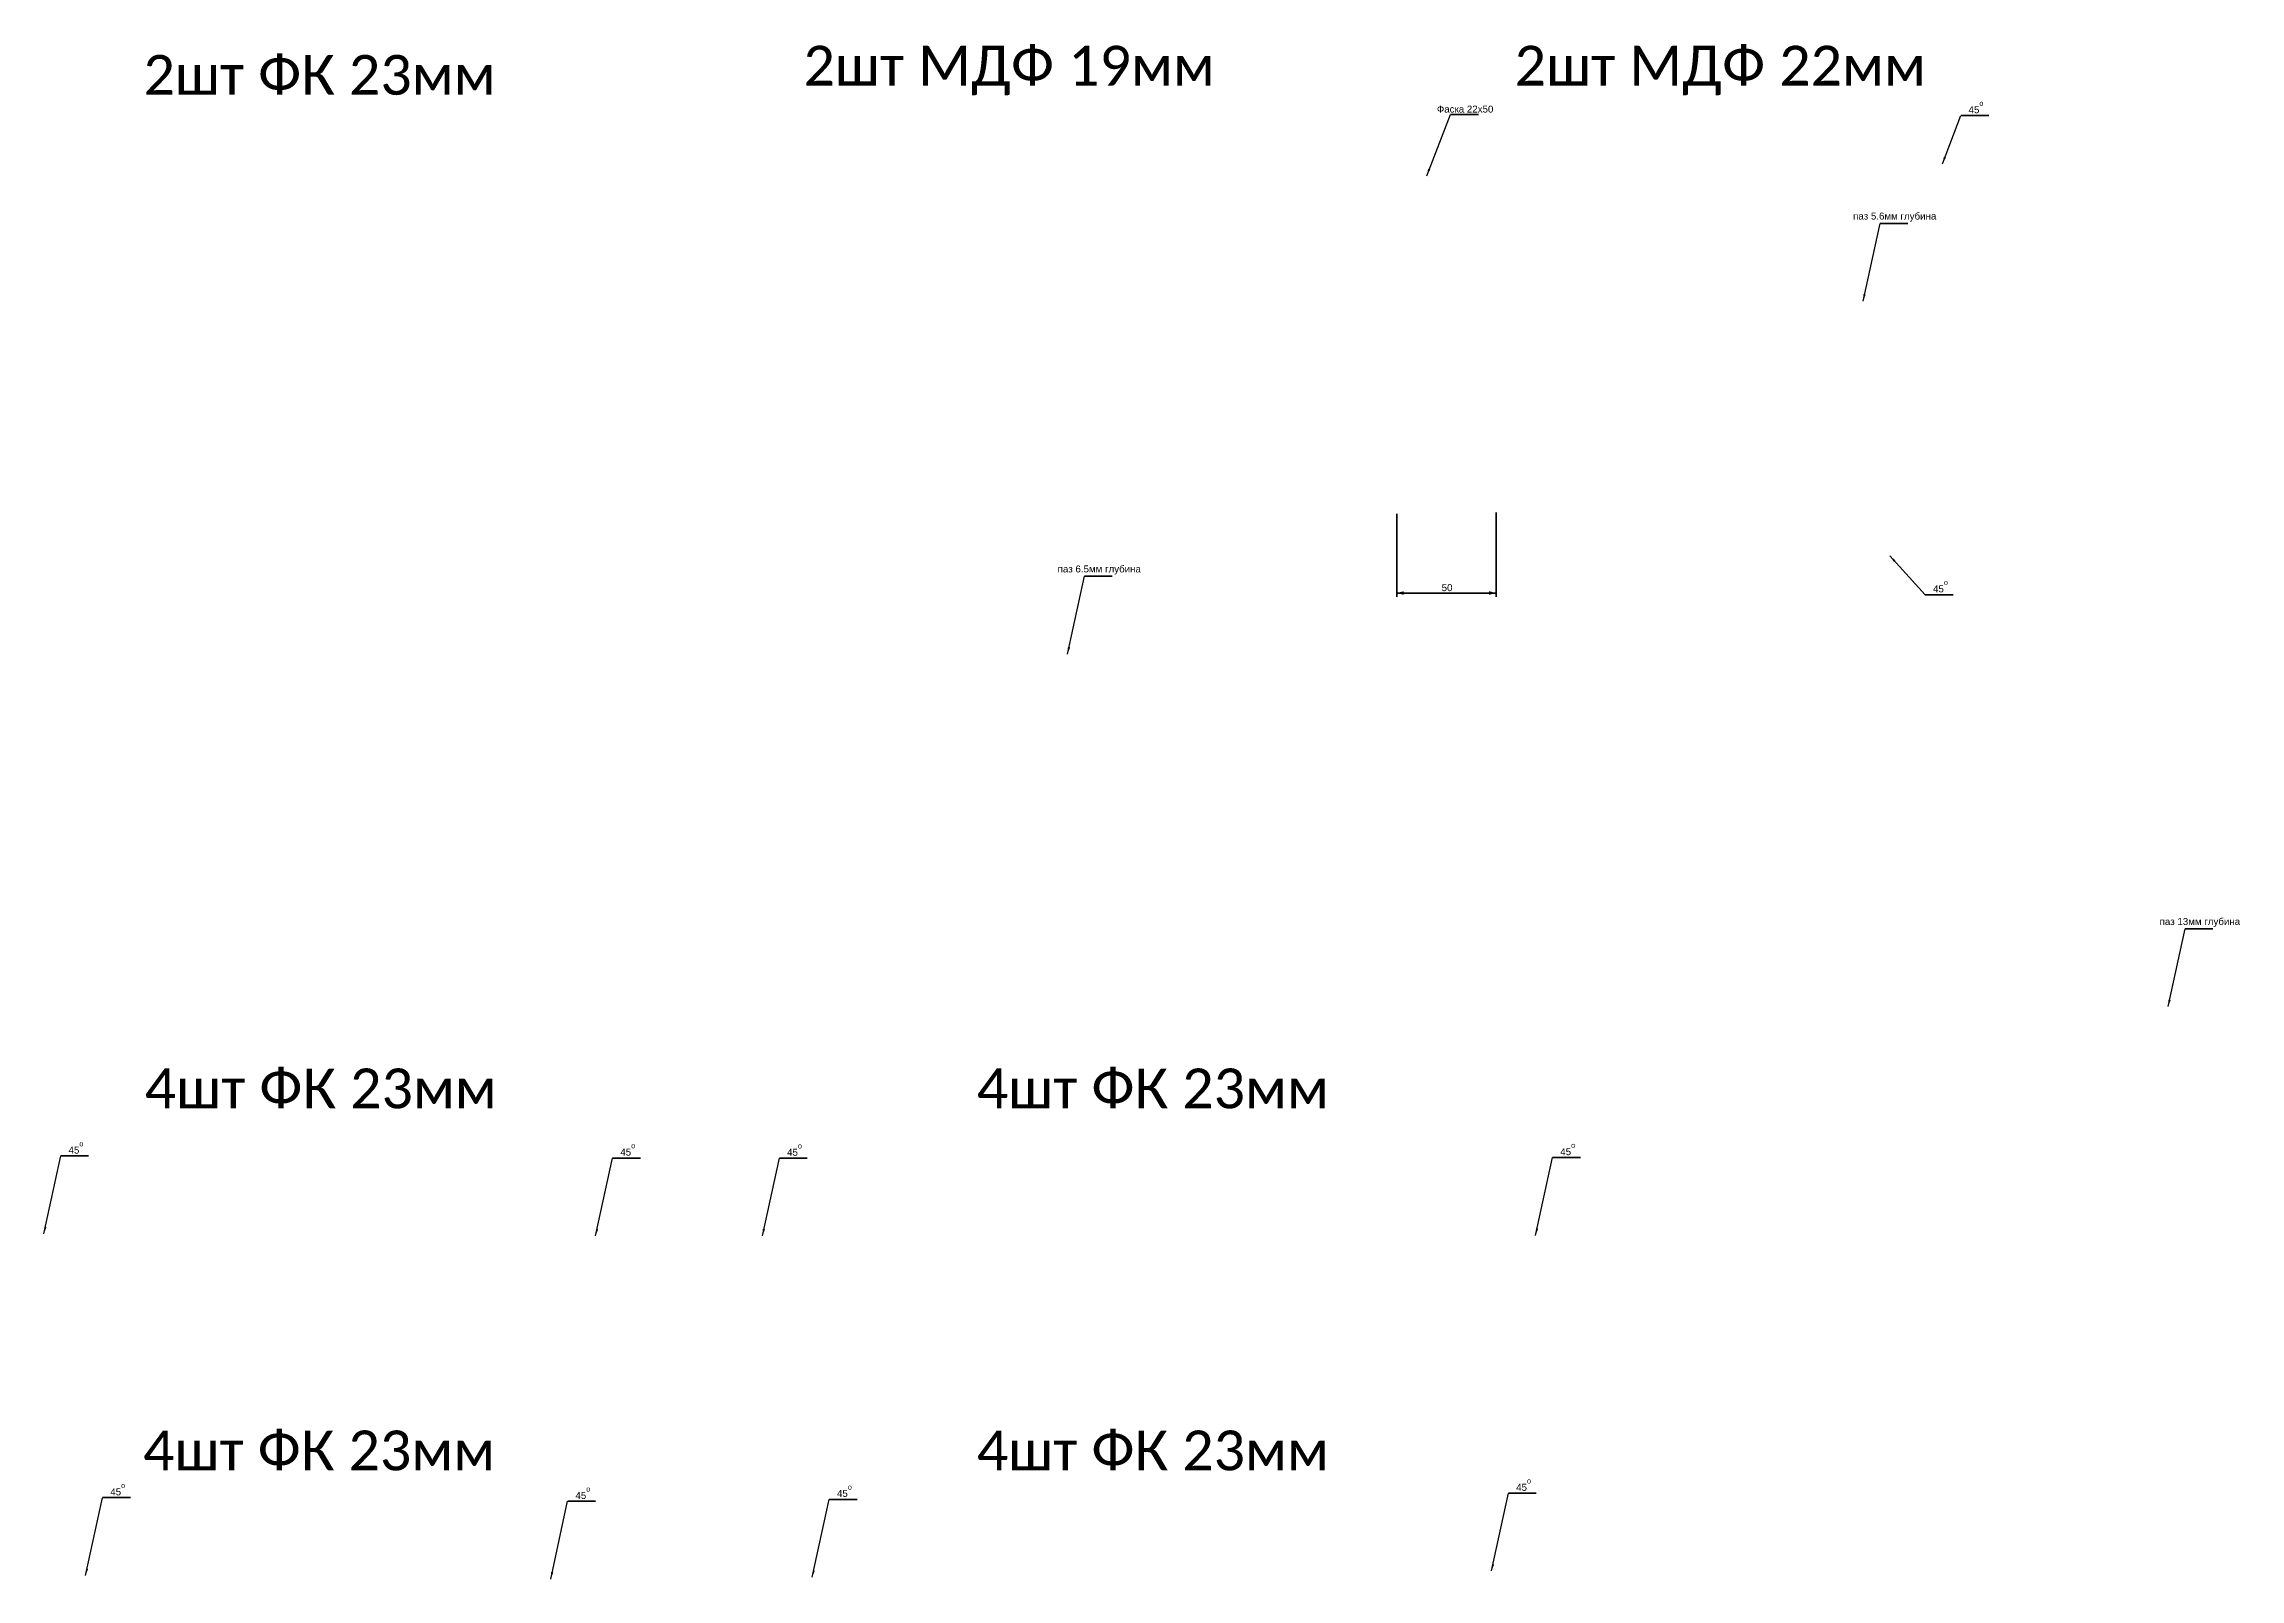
# Paper-space layout 'Layout1' of a CAD drawing. Header units: millimetres. Extents: x 76 to 2280, y 70 to 1790.
# Drawn here: x 76 to 1180, y 1017 to 1790 of the extents above; entities that cross this region are included whole.
import ezdxf

# ---------------------------------------------------------------- set-up
doc = ezdxf.new("R2010")
doc.units = ezdxf.units.MM
doc.layers.add('2', color=7, linetype='Continuous')
doc.styles.add('Arial', font='')
doc.styles.add('Calibri', font='')
doc.styles.get('Arial').set_extended_font_data('Arial')
doc.styles.get('Calibri').set_extended_font_data('Calibri')
doc.dimstyles.get("Standard").update_dxf_attribs({"dimtxt": 0.18, "dimasz": 0.18, "dimexe": 0.18, "dimexo": 0.0625, "dimgap": 0.09, "dimtad": 0, "dimtih": 1, "dimtoh": 1, "dimdec": 4, "dimzin": 0, "dimdsep": 46, "dimtxsty": 'Standard', "dimcen": 0.09, "dimadec": 0, "dimazin": 0, "dimtfac": 1, "dimtdec": 4, "dimtofl": 0, "dimtmove": 0, "dimatfit": 3, "dimfxl": 0, "dimtolj": 1, "dimtzin": 0, "dimarcsym": 0})

# ---------------------------------------------------------------- blocks, each defined once
blk = doc.blocks.new('GROUPED_GEOM1')
at = {"layer": '2', "color": 18, "lineweight": 35}
for p in [(84, 1230.3), (98, 1230.3)]:
    blk.add_line(p, (84, 1230.3), dxfattribs=at)
at = {"layer": '2', "color": 18, "linetype": 'Continuous', "lineweight": 35, "insert": (87.9, 1231.4), "char_height": 3.5, "attachment_point": 7, "line_spacing_factor": 1.047437, "style": 'Arial'}
blk.add_mtext('\\fArial|b0|i0;\\W1.0000;45{\\A1;\\H.75x;\\So^  ;}', dxfattribs=at)
blk = doc.blocks.new('GROUPED_GEOM2')
at = {"layer": '2', "color": 18, "lineweight": 35}
for p in [(361.6, 1229.2), (375.6, 1229.2)]:
    blk.add_line(p, (361.6, 1229.2), dxfattribs=at)
at = {"layer": '2', "color": 18, "linetype": 'Continuous', "lineweight": 35, "insert": (365.5, 1230.4), "char_height": 3.5, "attachment_point": 7, "line_spacing_factor": 1.047437, "style": 'Arial'}
blk.add_mtext('\\fArial|b0|i0;\\W1.0000;45{\\A1;\\H.75x;\\So^  ;}', dxfattribs=at)
blk = doc.blocks.new('GROUPED_GEOM3')
at = {"layer": '2', "color": 18, "lineweight": 35}
for p in [(445.5, 1229.2), (459.5, 1229.2)]:
    blk.add_line(p, (445.5, 1229.2), dxfattribs=at)
at = {"layer": '2', "color": 18, "linetype": 'Continuous', "lineweight": 35, "insert": (449.4, 1230.3), "char_height": 3.5, "attachment_point": 7, "line_spacing_factor": 1.047437, "style": 'Arial'}
blk.add_mtext('\\fArial|b0|i0;\\W1.0000;45{\\A1;\\H.75x;\\So^  ;}', dxfattribs=at)
blk = doc.blocks.new('GROUPED_GEOM4')
at = {"layer": '2', "color": 18, "lineweight": 35}
for p in [(834.5, 1229.4), (848.5, 1229.4)]:
    blk.add_line(p, (834.5, 1229.4), dxfattribs=at)
at = {"layer": '2', "color": 18, "linetype": 'Continuous', "lineweight": 35, "insert": (838.4, 1230.6), "char_height": 3.5, "attachment_point": 7, "line_spacing_factor": 1.047437, "style": 'Arial'}
blk.add_mtext('\\fArial|b0|i0;\\W1.0000;45{\\A1;\\H.75x;\\So^  ;}', dxfattribs=at)
blk = doc.blocks.new('GROUPED_GEOM5')
at = {"layer": '2', "color": 18, "lineweight": 35}
for p in [(812.3, 1060.7), (826.3, 1060.7)]:
    blk.add_line(p, (812.3, 1060.7), dxfattribs=at)
at = {"layer": '2', "color": 18, "linetype": 'Continuous', "lineweight": 35, "insert": (816.2, 1061.8), "char_height": 3.5, "attachment_point": 7, "line_spacing_factor": 1.047437, "style": 'Arial'}
blk.add_mtext('\\fArial|b0|i0;\\W1.0000;45{\\A1;\\H.75x;\\So^  ;}', dxfattribs=at)
blk = doc.blocks.new('GROUPED_GEOM6')
at = {"layer": '2', "color": 18, "lineweight": 35}
for p in [(470.6, 1057.5), (484.6, 1057.5)]:
    blk.add_line(p, (470.6, 1057.5), dxfattribs=at)
at = {"layer": '2', "color": 18, "linetype": 'Continuous', "lineweight": 35, "insert": (474.5, 1058.7), "char_height": 3.5, "attachment_point": 7, "line_spacing_factor": 1.047437, "style": 'Arial'}
blk.add_mtext('\\fArial|b0|i0;\\W1.0000;45{\\A1;\\H.75x;\\So^  ;}', dxfattribs=at)
blk = doc.blocks.new('GROUPED_GEOM7')
at = {"layer": '2', "color": 18, "lineweight": 35}
for p in [(339, 1056.6), (353, 1056.6)]:
    blk.add_line(p, (339, 1056.6), dxfattribs=at)
at = {"layer": '2', "color": 18, "linetype": 'Continuous', "lineweight": 35, "insert": (342.9, 1057.7), "char_height": 3.5, "attachment_point": 7, "line_spacing_factor": 1.047437, "style": 'Arial'}
blk.add_mtext('\\fArial|b0|i0;\\W1.0000;45{\\A1;\\H.75x;\\So^  ;}', dxfattribs=at)
blk = doc.blocks.new('GROUPED_GEOM8')
at = {"layer": '2', "color": 18, "lineweight": 35}
for p in [(105, 1058.4), (119, 1058.4)]:
    blk.add_line(p, (105, 1058.4), dxfattribs=at)
at = {"layer": '2', "color": 18, "linetype": 'Continuous', "lineweight": 35, "insert": (108.9, 1059.5), "char_height": 3.5, "attachment_point": 7, "line_spacing_factor": 1.047437, "style": 'Arial'}
blk.add_mtext('\\fArial|b0|i0;\\W1.0000;45{\\A1;\\H.75x;\\So^  ;}', dxfattribs=at)
blk = doc.blocks.new('GROUPED_GEOM10')
at = {"layer": '2', "color": 18, "lineweight": 35}
for p in [(1040, 1753.6), (1054, 1753.6)]:
    blk.add_line(p, (1040, 1753.6), dxfattribs=at)
at = {"layer": '2', "color": 18, "linetype": 'Continuous', "lineweight": 35, "insert": (1043.8, 1754.7), "char_height": 3.5, "attachment_point": 7, "line_spacing_factor": 1.047437, "style": 'Arial'}
blk.add_mtext('\\fArial|b0|i0;\\W1.0000;45{\\A1;\\H.75x;\\So^  ;}', dxfattribs=at)
blk = doc.blocks.new('GROUPED_GEOM11')
at = {"layer": '2', "color": 18, "lineweight": 35}
for p in [(1022, 1512.5), (1036, 1512.5)]:
    blk.add_line(p, (1022, 1512.5), dxfattribs=at)
at = {"layer": '2', "color": 18, "linetype": 'Continuous', "lineweight": 35, "insert": (1025.9, 1513.7), "char_height": 3.5, "attachment_point": 7, "line_spacing_factor": 1.047437, "style": 'Arial'}
blk.add_mtext('\\fArial|b0|i0;\\W1.0000;45{\\A1;\\H.75x;\\So^  ;}', dxfattribs=at)
blk = doc.blocks.new('GROUPED_GEOM12')
at = {"layer": '2', "color": 18, "lineweight": 35}
for p in [(783.2, 1754.1), (797.2, 1754.1)]:
    blk.add_line(p, (783.2, 1754.1), dxfattribs=at)
at = {"layer": '2', "color": 18, "linetype": 'Continuous', "lineweight": 35, "insert": (776.3, 1755), "char_height": 3.5, "attachment_point": 7, "line_spacing_factor": 1.047437, "style": 'Arial'}
blk.add_mtext('\\fArial|b0|i0;\\W1.0000;Фаска 22x50', dxfattribs=at)
blk = doc.blocks.new('GROUPED_GEOM23')
at = {"layer": '2', "color": 18, "lineweight": 35}
for p in [(1152.7, 1344.5), (1166.7, 1344.5)]:
    blk.add_line(p, (1152.7, 1344.5), dxfattribs=at)
at = {"layer": '2', "color": 18, "linetype": 'Continuous', "lineweight": 35, "insert": (1139.9, 1345.4), "char_height": 3.5, "attachment_point": 7, "line_spacing_factor": 1.047437, "style": 'Arial'}
blk.add_mtext('\\fArial|b0|i0;\\W1.0000;паз 13мм глубина', dxfattribs=at)
blk = doc.blocks.new('GROUPED_GEOM26')
at = {"layer": '2', "color": 18, "lineweight": 35}
for p in [(599, 1521.8), (613, 1521.8)]:
    blk.add_line(p, (599, 1521.8), dxfattribs=at)
at = {"layer": '2', "color": 18, "linetype": 'Continuous', "lineweight": 35, "insert": (585.5, 1522.7), "char_height": 3.5, "attachment_point": 7, "line_spacing_factor": 1.047437, "style": 'Arial'}
blk.add_mtext('\\fArial|b0|i0;\\W1.0000;паз 6.5мм глубина', dxfattribs=at)
blk = doc.blocks.new('GROUPED_GEOM27')
at = {"layer": '2', "color": 18, "lineweight": 35}
for p in [(999.3, 1699.3), (1013.3, 1699.3)]:
    blk.add_line(p, (999.3, 1699.3), dxfattribs=at)
at = {"layer": '2', "color": 18, "linetype": 'Continuous', "lineweight": 35, "insert": (985.7, 1700.2), "char_height": 3.5, "attachment_point": 7, "line_spacing_factor": 1.047437, "style": 'Arial'}
blk.add_mtext('\\fArial|b0|i0;\\W1.0000;паз 5.6мм глубина', dxfattribs=at)
blk = doc.blocks.new('_U0')
at = {"layer": '2', "color": 18, "lineweight": 35}
for p, q in [((756.1, 1553.2), (756.1, 1511.4)), ((806.1, 1553.9), (806.1, 1511.4)), ((806.1, 1513.4), (756.1, 1513.4))]:
    blk.add_line(p, q, dxfattribs=at)
at = {"layer": '2', "color": 18}
for points in [[(756.1, 1513.4), (759.6, 1514.3), (759.6, 1512.5)], [(806.1, 1513.4), (802.6, 1512.5), (802.6, 1514.3)]]:
    blk.add_solid(points, dxfattribs=at)
at = {"layer": '2', "color": 18, "linetype": 'Continuous', "lineweight": 13, "insert": (778.7, 1514.3), "char_height": 3.5, "attachment_point": 7, "line_spacing_factor": 1.047437, "style": 'Arial'}
blk.add_mtext('\\fArial|b0|i0;\\W1.0000;50', dxfattribs=at)

psp = doc.layouts.get("Layout1")

# ---------------------------------------------------------------- block references
at = {"layer": '2', "color": 18, "linetype": 'Continuous', "lineweight": 35}
for name in ['GROUPED_GEOM12', 'GROUPED_GEOM10', 'GROUPED_GEOM27', 'GROUPED_GEOM26', 'GROUPED_GEOM11', 'GROUPED_GEOM23', 'GROUPED_GEOM1', 'GROUPED_GEOM2', 'GROUPED_GEOM3', 'GROUPED_GEOM4', 'GROUPED_GEOM8', 'GROUPED_GEOM7', 'GROUPED_GEOM6', 'GROUPED_GEOM5']:
    psp.add_blockref(name, (0, 0), dxfattribs=at)

# ---------------------------------------------------------------- texts
at = {"layer": '2', "color": 18, "linetype": 'Continuous', "lineweight": 13, "char_height": 20, "attachment_point": 7, "line_spacing_factor": 1.399613, "style": 'Calibri'}
for s, insert in [('\\fCalibri|b0|i0;\\W1.0000;2шт ФК 23мм', (125.61, 1763.8)), ('\\fCalibri|b0|i0;\\W1.0000;2шт МДФ 19мм', (457.65, 1763.8)), ('\\fCalibri|b0|i0;\\W1.0000;2шт МДФ 22мм', (815.41, 1763.8)), ('\\fCalibri|b0|i0;\\W1.0000;4шт ФК 23мм', (126.22, 1254.02)), ('\\fCalibri|b0|i0;\\W1.0000;4шт ФК 23мм', (544.85, 1254.02)), ('\\fCalibri|b0|i0;\\W1.0000;4шт ФК 23мм', (125.4, 1071.93)), ('\\fCalibri|b0|i0;\\W1.0000;4шт ФК 23мм', (544.85, 1071.93))]:
    psp.add_mtext(s, dxfattribs=dict(at, insert=insert))

# ---------------------------------------------------------------- dimensions: what is measured, and where the dimension line sits
at = {"layer": '2', "color": 18, "linetype": 'Continuous', "lineweight": 13}
dim = psp.add_linear_dim(base=(806.06, 1513.4), p1=(756.06, 1616.03), p2=(806.06, 1636.57), angle=180, dimstyle='Standard', override={"dimtxt": 3.5, "dimasz": 3.5, "dimexe": 2, "dimexo": 0, "dimgap": 1.75, "dimtad": 1, "dimtih": 0, "dimtoh": 0, "dimdec": 1, "dimlfac": 1, "dimzin": 8, "dimdsep": 44, "dimlunit": 2, "dimtxsty": 'Arial', "dimsah": 1, "dimse1": 0, "dimse2": 0, "dimsd1": 0, "dimsd2": 0, "dimclrd": 18, "dimclre": 18, "dimclrt": 18, "dimtol": 0, "dimtm": -0.1, "dimtfac": 1, "dimtdec": 2, "dimtofl": 1, "dimtmove": 0, "dimtzin": 8, "dimlwd": 35, "dimlwe": 35}, dxfattribs=at)
dim.commit()
dim.dimension.update_dxf_attribs({"geometry": '_U0', "text_midpoint": (781.06, 1513.4), "dimtype": 160})

# ---------------------------------------------------------------- leaders
at = {"layer": '2', "color": 18, "linetype": 'Continuous', "lineweight": 35}
for points in [[(771.18, 1723.27), (783.16, 1754.07)], [(1030.61, 1729.3), (1039.96, 1753.56)], [(990.73, 1660.18), (999.27, 1699.31)], [(1004.24, 1532.05), (1022.02, 1512.54)], [(590.46, 1482.68), (599, 1521.81)], [(1144.18, 1305.38), (1152.72, 1344.51)], [(75.5, 1191.13), (84.04, 1230.26)], [(353.05, 1190.07), (361.58, 1229.2)], [(436.99, 1190.04), (445.52, 1229.17)], [(825.95, 1190.3), (834.49, 1229.44)], [(96.45, 1019.23), (104.98, 1058.37)], [(330.46, 1017.45), (338.99, 1056.58)], [(462.04, 1018.37), (470.58, 1057.5)], [(803.8, 1021.53), (812.34, 1060.67)]]:
    psp.add_leader(points, dimstyle='Standard', override={"dimasz": 3.5}, dxfattribs=at)

doc.saveas('drawing.dxf')
